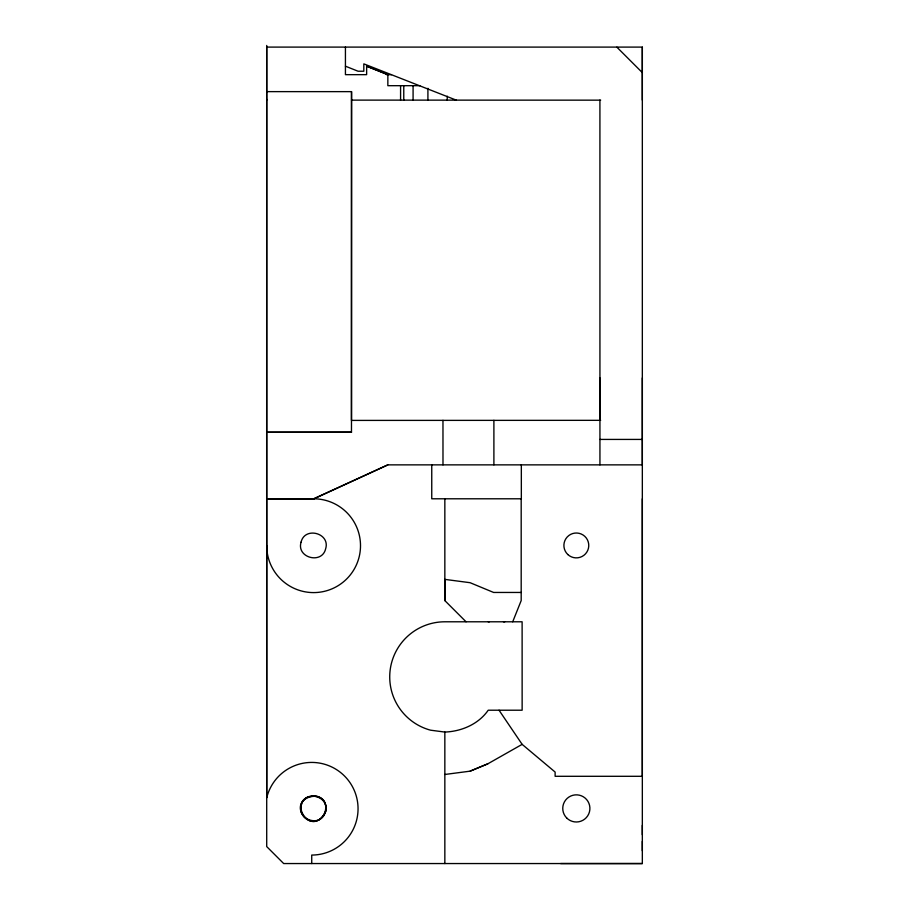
<?xml version="1.0" encoding="UTF-8"?>
<svg xmlns="http://www.w3.org/2000/svg" width="909" height="909" viewBox="0 0 909 909"><rect width="100%" height="100%" fill="white"/><g stroke="black" fill="none" stroke-linecap="round" stroke-linejoin="round"><path stroke-width="1.36" d="M642.345 377.917L642.333 464.863L387.859 464.863L313.571 498.996L266.667 498.996L266.689 47.098L642.333 47.098L642.333 776.297L555.126 776.297L555.126 772.059L522.141 744.357L499.041 710.213M266.723 45.45L266.712 846.586L283.676 863.55L642.333 863.55L642.333 498.791M266.689 91.627L351.533 91.639L351.476 420.412L600.644 420.333M431.752 464.863L431.752 498.791L521.334 498.791L521.334 464.863M466.056 621.79L444.842 600.588L444.842 498.791M493.894 464.863L493.894 420.333M599.94 420.333L599.94 377.917M642.333 100.115L642.333 47.132M325.592 811.692C330.194 785.592 287.244 796.284 304.367 817.407C320.491 832.133 336.205 801.965 316.662 796.125C283.642 794.625 310.31 841.2 325.661 811.703M266.667 498.996L313.616 498.791L387.859 464.863M313.571 498.996L313.616 498.791A46.904 46.904 0 0 1 360.509 545.695A46.904 46.904 0 0 1 313.616 592.6A46.904 46.904 0 0 1 266.712 545.695M512.71 621.79L521.187 600.588L521.187 498.791M266.655 432.286L351.533 432.207L266.712 432.207M351.522 100.115L600.667 100.16M444.842 774.479L470.101 771.162L487.838 763.81L522.152 744.357M470.101 771.162L487.838 763.81M444.842 732.063C461.499 731.45 478.554 724.178 488.213 710.213L522.141 710.213L522.118 621.79L444.842 621.79A55.142 55.142 0 0 0 430.571 730.188L444.842 732.063L444.842 863.55M560.648 863.55L642.333 863.55M386.439 74.663L391.472 74.663M419.822 85.685L387.848 85.696L387.859 74.663L366.645 66.187L366.634 74.663L345.431 74.663L345.431 47.098M599.929 439.422L642.333 439.422M521.187 592.452L493.621 592.452L470.101 582.703L444.842 579.385L444.842 600.588M488.213 621.79L489.383 621.79M503.506 621.79L504.745 621.79M442.967 420.333L442.99 464.863M456.318 100.16L363.816 63.869L363.816 71.232L358.044 71.22L345.431 66.187M366.634 66.187L387.848 74.663M616.881 47.166L642.322 72.618M599.917 100.104L599.94 464.874M266.701 99.331L266.701 100.115M642.333 825.315L642.333 834.746M642.333 841.336L642.333 850.767M447.239 96.172L447.239 100.115M427.912 88.309L427.912 100.115M413.084 85.685L413.084 100.115M403.766 85.685L403.766 100.115M400.585 85.685L400.574 100.115M351.533 91.639L351.476 432.286M311.73 863.55L311.73 855.062A46.325 46.325 0 0 0 357.907 812.419A46.325 46.325 0 0 0 319.048 763.003A46.325 46.325 0 0 0 266.712 797.818L266.701 498.791M301.072 542.162C296.243 557.785 322.025 564.694 325.661 548.741C330.49 533.117 304.708 526.209 301.072 542.162M301.515 804.329C295.732 819.327 320.513 828.133 325.217 812.498C331.001 797.5 306.219 788.694 301.515 804.329M567.864 554.558A12.442 12.442 0 0 0 588.453 548.229A12.442 12.442 0 0 0 572.67 533.56A12.442 12.442 0 0 0 567.864 554.558M566.727 818.009A13.567 13.567 0 0 0 589.441 811.93A13.567 13.567 0 0 0 572.818 795.307A13.567 13.567 0 0 0 566.727 818.009"/></g></svg>
